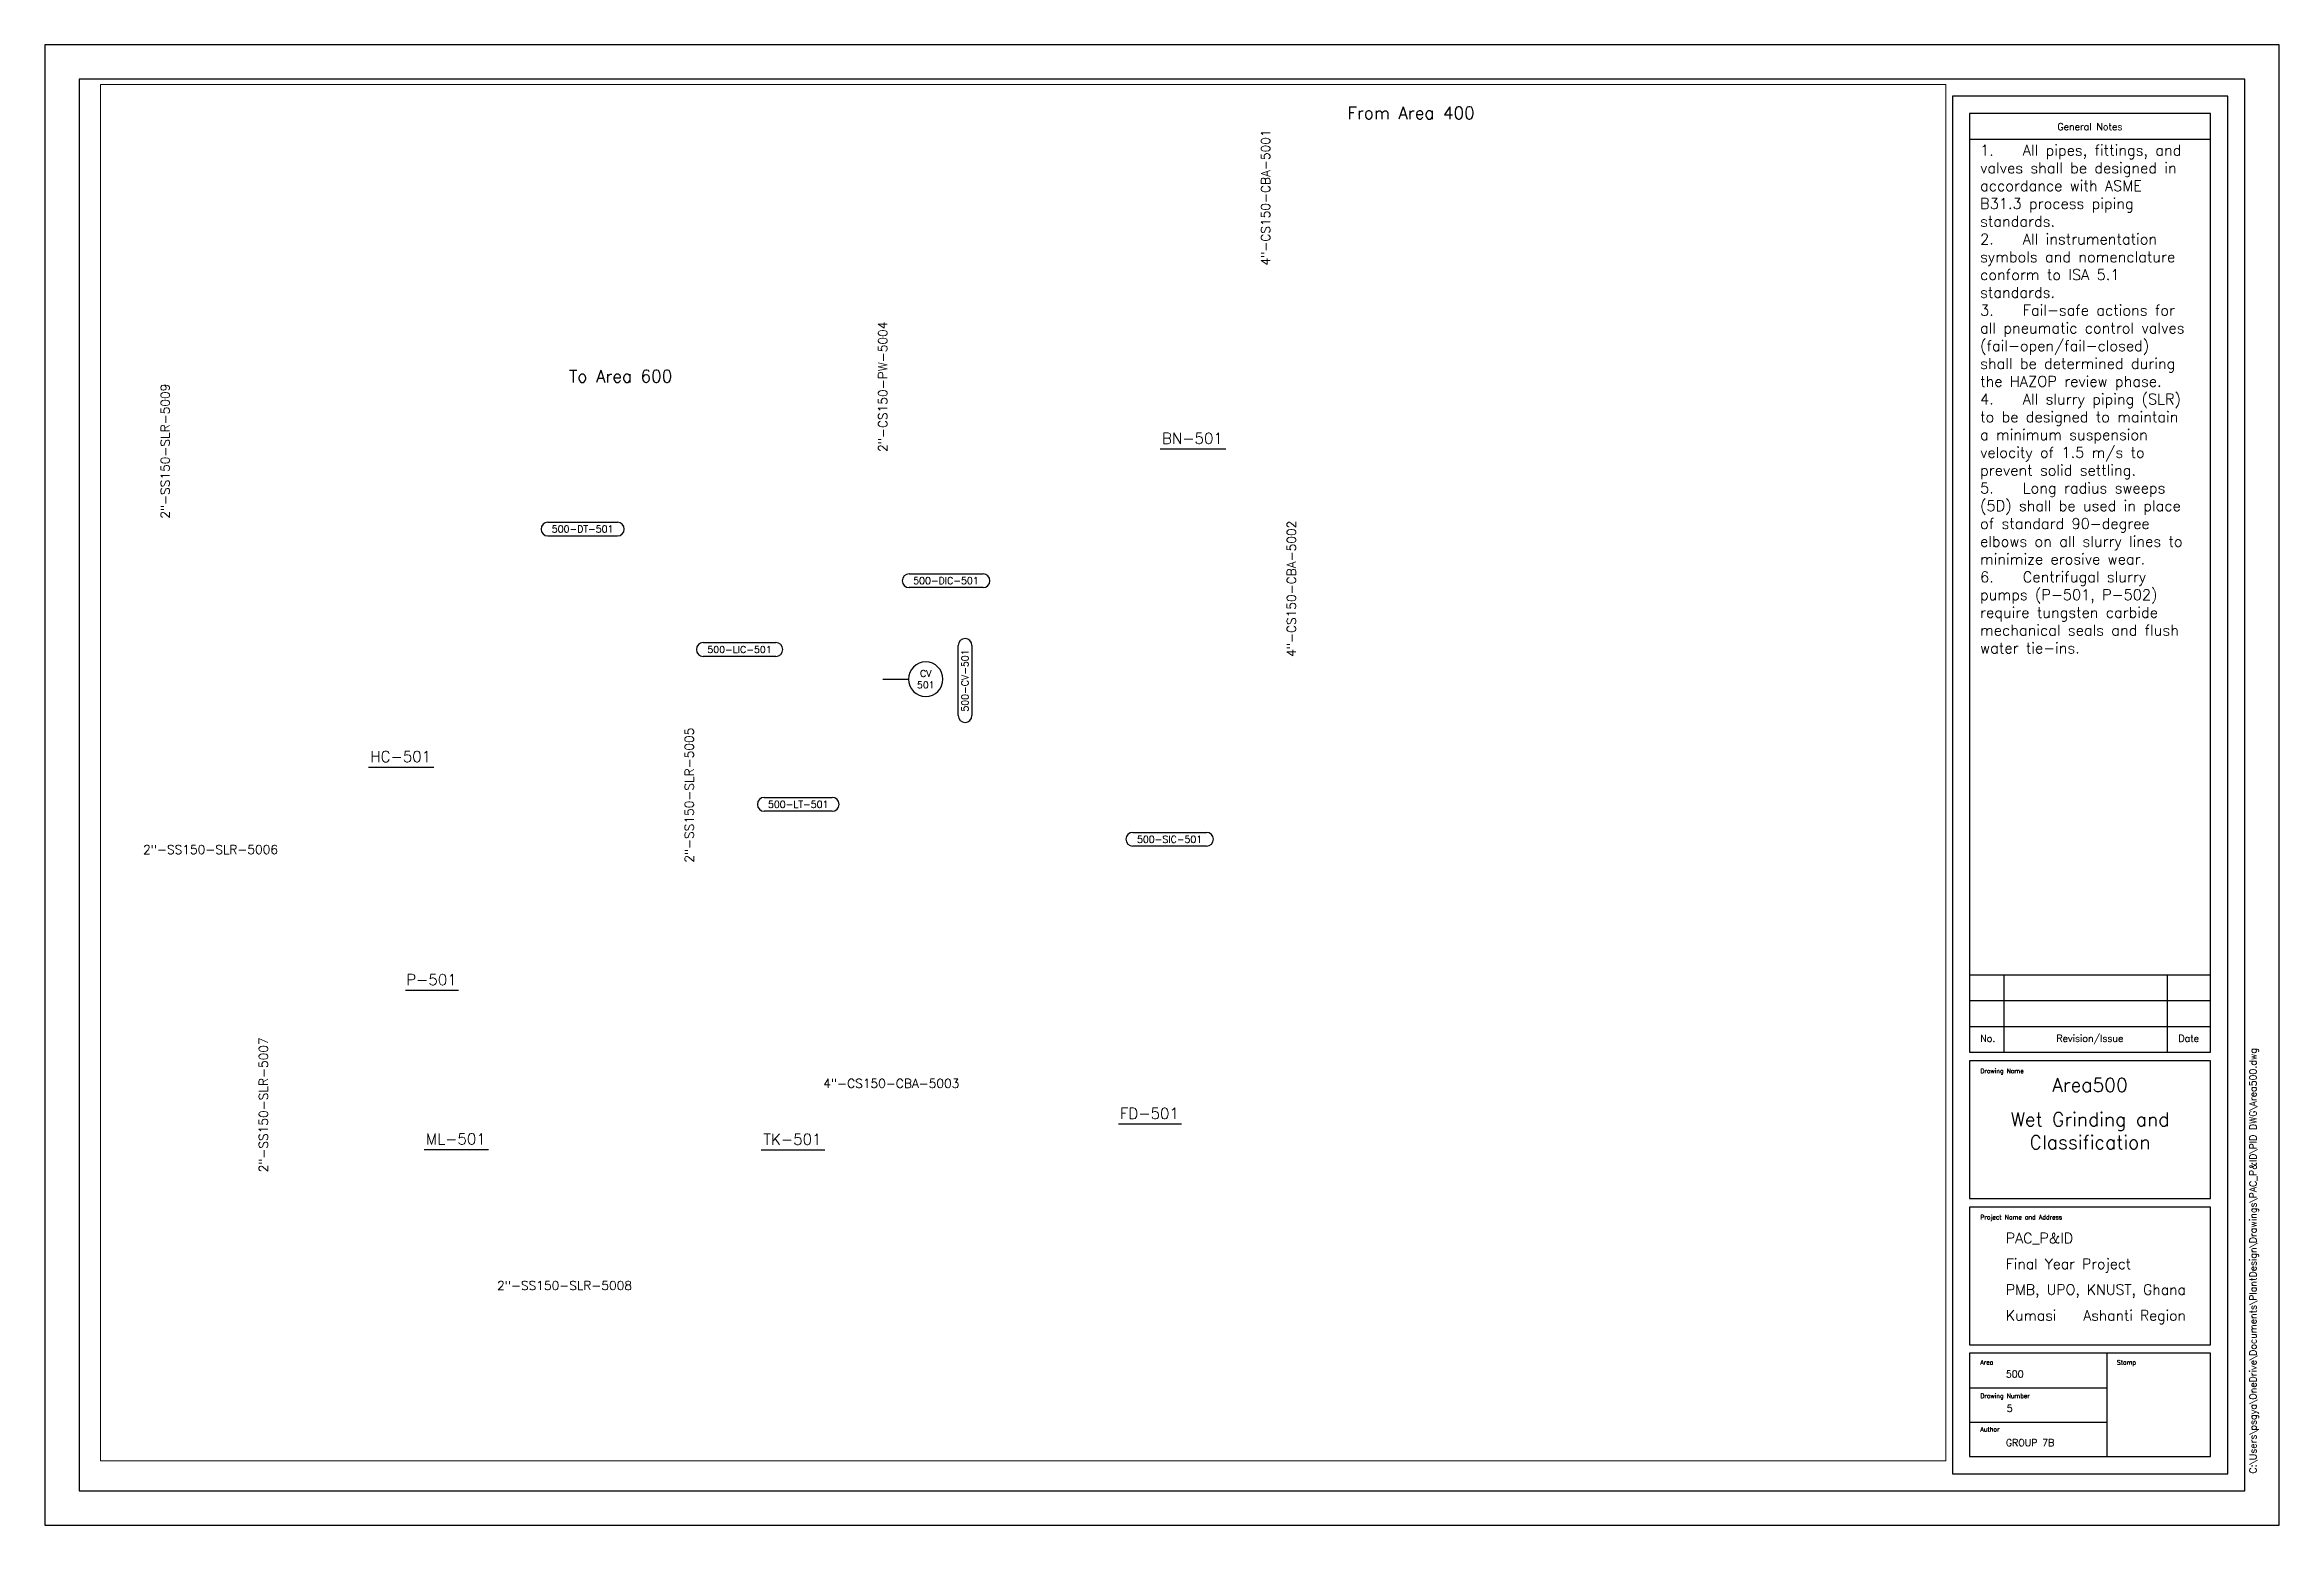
# Paper-space layout 'PID ANSI D Title Block' of a CAD drawing. Header units: inches. Extents: x 0 to 32.5, y 0 to 21.5.
# The model-space entities are those that its viewports show. They can reach past a viewport. Long polylines and large blocks are cut down to what shows.
import ezdxf
from ezdxf.enums import TextEntityAlignment as Align

# ---------------------------------------------------------------- set-up
doc = ezdxf.new("R2010")
doc.units = ezdxf.units.IN
doc.header["$MEASUREMENT"] = 0
for name, color, linetype in [('Instrument', 40, 'Continuous'), ('Text', 7, 'Continuous'), ('Title Block', 7, 'Continuous')]:
    doc.layers.add(name, color=color, linetype=linetype)
doc.styles.add('Roman', font='romans')
doc.styles.get("Standard").update_dxf_attribs({"font": 'romans.shx', "height": 0.1})
doc.dimstyles.get("Standard").update_dxf_attribs({"dimtxt": 0.18, "dimasz": 0.18, "dimexe": 0.18, "dimexo": 0.0625, "dimgap": 0.09, "dimtad": 0, "dimtih": 1, "dimtoh": 1, "dimdec": 4, "dimzin": 0, "dimdsep": 46, "dimtxsty": 'Standard', "dimcen": 0.09, "dimadec": 0, "dimazin": 0, "dimtfac": 1, "dimtdec": 4, "dimtofl": 0, "dimtmove": 0, "dimatfit": 3, "dimfxl": 1, "dimtolj": 1, "dimtzin": 0, "dimarcsym": 0})

# ---------------------------------------------------------------- blocks, each defined once
blk = doc.blocks.new('PID ANSI D titleblock')
for p, q in [((32.473, 21.518), (0, 21.518)), ((0, 21.518), (0, 0)), ((32.473, 0), (32.473, 21.518)), ((31.973, 21.018), (0.5, 21.018)), ((0.5, 21.018), (0.5, 0.5)), ((31.973, 0.5), (31.973, 21.018)), ((31.723, 20.768), (27.723, 20.768)), ((27.723, 20.768), (27.723, 0.75)), ((31.473, 20.518), (27.973, 20.518)), ((27.973, 20.518), (27.973, 6.875)), ((31.473, 6.875), (31.473, 20.518)), ((31.723, 0.75), (31.723, 20.768)), ((27.973, 20.143), (31.473, 20.143)), ((27.973, 8), (31.473, 8)), ((28.473, 6.875), (28.473, 8)), ((30.848, 6.875), (30.848, 8)), ((27.973, 7.625), (31.473, 7.625)), ((27.973, 7.25), (31.473, 7.25)), ((27.973, 6.875), (31.473, 6.875)), ((31.473, 6.75), (27.973, 6.75)), ((27.973, 6.75), (27.973, 4.75)), ((31.473, 4.75), (31.473, 6.75)), ((27.973, 4.75), (31.473, 4.75)), ((31.473, 4.625), (27.973, 4.625)), ((27.973, 4.625), (27.973, 2.625)), ((31.473, 2.625), (31.473, 4.625)), ((27.973, 2.625), (31.473, 2.625)), ((31.473, 2.5), (27.973, 2.5)), ((27.973, 2.5), (27.973, 1)), ((29.973, 1), (29.973, 2.5)), ((31.473, 1), (31.473, 2.5)), ((27.973, 2), (29.973, 2)), ((27.973, 1.5), (29.973, 1.5)), ((27.973, 1), (31.473, 1)), ((27.723, 0.75), (31.723, 0.75)), ((0.5, 0.5), (31.973, 0.5)), ((0, 0), (32.473, 0))]:
    blk.add_line(p, q)
at = {"style": 'Roman'}
for s, p in [('General Notes', (29.721, 20.326)), ('Revision/Issue', (29.721, 7.078)), ('No.', (28.237, 7.078)), ('Date', (31.157, 7.078))]:
    blk.add_text(s, height=0.1, dxfattribs=at).set_placement(p, align=Align.MIDDLE_CENTER)
for s, p in [('Drawing Name', (28.129, 6.571)), ('Project Name and Address', (28.129, 4.446)), ('Area', (28.129, 2.335)), ('Stamp', (30.113, 2.335)), ('Drawing Number', (28.129, 1.849)), ('Author', (28.129, 1.363))]:
    blk.add_text(s, height=0.065, dxfattribs=at).set_placement(p)
blk = doc.blocks.new('*U115')
at = {"color": 0, "linetype": 'ByBlock', "lineweight": -3}
blk.add_line((-0.455, -0.152), (0.471, -0.152), dxfattribs=at)
at = {"color": 0, "linetype": 'ByBlock', "lineweight": -2}
blk.add_attdef('#(Equipment.Tag)', text='', height=0.16, dxfattribs=at).set_placement((0, 0), align=Align.MIDDLE)
blk = doc.blocks.new('*U116')
at = {"color": 0, "linetype": 'ByBlock', "lineweight": -3}
blk.add_line((-0.467, -0.152), (0.483, -0.152), dxfattribs=at)
at = {"color": 0, "linetype": 'ByBlock', "lineweight": -2}
blk.add_attdef('#(Equipment.Tag)', text='', height=0.16, dxfattribs=at).set_placement((0, 0), align=Align.MIDDLE)
blk = doc.blocks.new('*U117')
at = {"color": 0, "linetype": 'ByBlock', "lineweight": -3}
blk.add_line((-0.45, -0.152), (0.467, -0.152), dxfattribs=at)
at = {"color": 0, "linetype": 'ByBlock', "lineweight": -2}
blk.add_attdef('#(Equipment.Tag)', text='', height=0.16, dxfattribs=at).set_placement((0, 0), align=Align.MIDDLE)
blk = doc.blocks.new('*U119')
at = {"color": 0, "linetype": 'ByBlock', "lineweight": -3}
blk.add_line((-0.459, -0.152), (0.475, -0.152), dxfattribs=at)
at = {"color": 0, "linetype": 'ByBlock', "lineweight": -2}
blk.add_attdef('#(Equipment.Tag)', text='', height=0.16, dxfattribs=at).set_placement((0, 0), align=Align.MIDDLE)
blk = doc.blocks.new('*U120')
at = {"color": 0, "linetype": 'ByBlock', "lineweight": -3}
blk.add_line((-0.377, -0.152), (0.393, -0.152), dxfattribs=at)
at = {"color": 0, "linetype": 'ByBlock', "lineweight": -2}
blk.add_attdef('#(Equipment.Tag)', text='', height=0.16, dxfattribs=at).set_placement((0, 0), align=Align.MIDDLE)
blk = doc.blocks.new('Pipeline Tag_block')
at = {"color": 0, "linetype": 'ByBlock', "lineweight": -2}
blk.add_attdef('#(TargetObject.Tag)', text='', height=0.1, dxfattribs=at).set_placement((0, 0), align=Align.MIDDLE_CENTER)
blk = doc.blocks.new('*U121')
at = {"color": 0, "linetype": 'ByBlock', "lineweight": -2}
for p, q in [((-0.523, 0.093), (-0.021, 0.093)), ((-0.021, 0.093), (0.485, 0.093)), ((0.485, -0.108), (-0.523, -0.108))]:
    blk.add_line(p, q, dxfattribs=at)
for centre, start, end in [((-0.523, -0.007), 90, 270), ((0.485, -0.007), 270, 90)]:
    blk.add_arc(centre, 0.1, start, end, dxfattribs=at)
blk.add_attdef('#(TargetObject.Tag)', text='', height=0.1, dxfattribs=at).set_placement((-0.02, -0.057), align=Align.CENTER)
blk = doc.blocks.new('*U122')
at = {"color": 0, "linetype": 'ByBlock', "lineweight": -2}
for p, q in [((-0.556, 0.093), (-0.021, 0.093)), ((-0.021, 0.093), (0.519, 0.093)), ((0.519, -0.108), (-0.556, -0.108))]:
    blk.add_line(p, q, dxfattribs=at)
for centre, start, end in [((-0.556, -0.007), 90, 270), ((0.519, -0.007), 270, 90)]:
    blk.add_arc(centre, 0.1, start, end, dxfattribs=at)
blk.add_attdef('#(TargetObject.Tag)', text='', height=0.1, dxfattribs=at).set_placement((-0.02, -0.057), align=Align.CENTER)
blk = doc.blocks.new('*U123')
at = {"color": 0, "linetype": 'ByBlock', "lineweight": -2}
for p, q in [((-0.554, 0.093), (-0.021, 0.093)), ((-0.021, 0.093), (0.516, 0.093)), ((0.516, -0.108), (-0.554, -0.108))]:
    blk.add_line(p, q, dxfattribs=at)
for centre, start, end in [((-0.554, -0.007), 90, 270), ((0.516, -0.007), 270, 90)]:
    blk.add_arc(centre, 0.1, start, end, dxfattribs=at)
blk.add_attdef('#(TargetObject.Tag)', text='', height=0.1, dxfattribs=at).set_placement((-0.02, -0.057), align=Align.CENTER)
blk = doc.blocks.new('*U100')
at = {"color": 0, "linetype": 'ByBlock', "lineweight": -2}
for start, end in [(0, 180), (180, 0)]:
    blk.add_arc((0, 0), 0.25, start, end, dxfattribs=at)
blk.add_wipeout([(-0.102, 0.149), (0.107, 0.151), (0.107, 0.024), (-0.102, 0.024)], dxfattribs=at)
blk.add_wipeout([(-0.177, -0.024), (0.181, -0.024), (0.181, -0.155), (-0.177, -0.155)], dxfattribs=at)
for tag, p in [('#(TargetObject.Type)', (0, 0.083)), ('#(TargetObject.LoopNumber)', (0, -0.083))]:
    blk.add_attdef(tag, text='', height=0.1, dxfattribs=at).set_placement(p, align=Align.MIDDLE_CENTER)
blk = doc.blocks.new('*U125')
at = {"color": 0, "linetype": 'ByBlock', "lineweight": -2}
for p, q in [((-0.528, 0.093), (-0.021, 0.093)), ((-0.021, 0.093), (0.491, 0.093)), ((0.491, -0.108), (-0.528, -0.108))]:
    blk.add_line(p, q, dxfattribs=at)
for centre, start, end in [((-0.528, -0.007), 90, 270), ((0.491, -0.007), 270, 90)]:
    blk.add_arc(centre, 0.1, start, end, dxfattribs=at)
blk.add_attdef('#(TargetObject.Tag)', text='', height=0.1, dxfattribs=at).set_placement((-0.02, -0.057), align=Align.CENTER)
blk = doc.blocks.new('*U126')
at = {"color": 0, "linetype": 'ByBlock', "lineweight": -2}
for p, q in [((-0.513, 0.093), (-0.021, 0.093)), ((-0.021, 0.093), (0.475, 0.093)), ((0.475, -0.108), (-0.513, -0.108))]:
    blk.add_line(p, q, dxfattribs=at)
for centre, start, end in [((-0.513, -0.007), 90, 270), ((0.475, -0.007), 270, 90)]:
    blk.add_arc(centre, 0.1, start, end, dxfattribs=at)
blk.add_attdef('#(TargetObject.Tag)', text='', height=0.1, dxfattribs=at).set_placement((-0.02, -0.057), align=Align.CENTER)
blk = doc.blocks.new('*U127')
at = {"color": 0, "linetype": 'ByBlock', "lineweight": -2}
for p, q in [((-0.546, 0.093), (-0.021, 0.093)), ((-0.021, 0.093), (0.509, 0.093)), ((0.509, -0.108), (-0.546, -0.108))]:
    blk.add_line(p, q, dxfattribs=at)
for centre, start, end in [((-0.546, -0.007), 90, 270), ((0.509, -0.007), 270, 90)]:
    blk.add_arc(centre, 0.1, start, end, dxfattribs=at)
blk.add_attdef('#(TargetObject.Tag)', text='', height=0.1, dxfattribs=at).set_placement((-0.02, -0.057), align=Align.CENTER)

msp = doc.modelspace()

# ---------------------------------------------------------------- block references
at = {"layer": 'Instrument', "linetype": 'ByBlock'}
msp.add_blockref('*U100', (11.807, 11.299), dxfattribs=at).add_auto_attribs({'#(TargetObject.Type)': 'CV', '#(TargetObject.LoopNumber)': '501'})
at = {"layer": 'Text', "xscale": 1.3, "yscale": 1.3, "zscale": 1.3, "rotation": 90}
for p, values in [((16.745, 18.299), {'#(TargetObject.Tag)': '4"-CS150-CBA-5001'}), ((11.182, 15.549), {'#(TargetObject.Tag)': '2"-CS150-PW-5004'}), ((0.754, 14.612), {'#(TargetObject.Tag)': '2"-SS150-SLR-5009'}), ((17.12, 12.612), {'#(TargetObject.Tag)': '4"-CS150-CBA-5002'}), ((8.37, 9.612), {'#(TargetObject.Tag)': '2"-SS150-SLR-5005'}), ((2.182, 5.112), {'#(TargetObject.Tag)': '2"-SS150-SLR-5007'})]:
    msp.add_blockref('Pipeline Tag_block', p, dxfattribs=at).add_auto_attribs(values)
at = {"layer": 'Text'}
for name, p, values in [('*U116', (15.682, 14.799), {'#(Equipment.Tag)': 'BN-501'}), ('*U121', (6.84, 13.487), {'#(TargetObject.Tag)': '500-DT-501'}), ('*U122', (12.12, 12.737), {'#(TargetObject.Tag)': '500-DIC-501'}), ('*U127', (9.12, 11.737), {'#(TargetObject.Tag)': '500-LIC-501'}), ('*U116', (4.176, 10.174), {'#(Equipment.Tag)': 'HC-501'}), ('*U126', (9.973, 9.487), {'#(TargetObject.Tag)': '500-LT-501'}), ('*U123', (15.37, 8.979), {'#(TargetObject.Tag)': '500-SIC-501'}), ('*U120', (4.623, 6.932), {'#(Equipment.Tag)': 'P-501'}), ('*U117', (15.057, 4.987), {'#(Equipment.Tag)': 'FD-501'}), ('*U119', (4.977, 4.617), {'#(Equipment.Tag)': 'ML-501'}), ('*U115', (9.87, 4.612), {'#(Equipment.Tag)': 'TK-501'})]:
    msp.add_blockref(name, p, dxfattribs=at).add_auto_attribs(values)
at = {"layer": 'Text', "rotation": 90}
msp.add_blockref('*U125', (12.37, 11.299), dxfattribs=at).add_auto_attribs({'#(TargetObject.Tag)': '500-CV-501'})
at = {"layer": 'Text', "xscale": 1.3, "yscale": 1.3, "zscale": 1.3}
for p, values in [((1.414, 8.823), {'#(TargetObject.Tag)': '2"-SS150-SLR-5006'}), ((11.307, 5.424), {'#(TargetObject.Tag)': '4"-CS150-CBA-5003'}), ((6.558, 2.487), {'#(TargetObject.Tag)': '2"-SS150-SLR-5008'})]:
    msp.add_blockref('Pipeline Tag_block', p, dxfattribs=at).add_auto_attribs(values)

# ---------------------------------------------------------------- texts
at = {"char_height": 0.18, "attachment_point": 1}
for s, insert in [('From Area 400', (17.933, 19.619)), ('To Area 600', (6.62, 15.792))]:
    msp.add_mtext_dynamic_manual_height_columns(s, width=3, gutter_width=0.5, heights=[0], dxfattribs=dict(at, insert=insert))

# ---------------------------------------------------------------- next in the draw order: leaders
at = {"layer": 'Instrument', "linetype": 'ByBlock', "has_arrowhead": 0}
msp.add_leader([(11.182, 11.299), (11.557, 11.299)], dimstyle='Standard', dxfattribs=at)

psp = doc.layouts.new('PID ANSI D Title Block')

# ---------------------------------------------------------------- block references
at = {"layer": 'Title Block'}
psp.add_blockref('PID ANSI D titleblock', (0, 0), dxfattribs=at)

# ---------------------------------------------------------------- texts
at = {"insert": (28.125, 20.062), "char_height": 0.155, "attachment_point": 1}
psp.add_mtext_dynamic_manual_height_columns('1.^IAll pipes, fittings, and valves shall be designed in accordance with ASME B31.3 process piping standards.\\P2.^IAll instrumentation symbols and nomenclature conform to ISA 5.1 standards.\\P3.^IFail-safe actions for all pneumatic control valves (fail-open/fail-closed) shall be determined during the HAZOP review phase.\\P4.^IAll slurry piping (SLR) to be designed to maintain a minimum suspension velocity of 1.5 m/s to prevent solid settling.\\P5.^ILong radius sweeps (5D) shall be used in place of standard 90-degree elbows on all slurry lines to minimize erosive wear.\\P6.^ICentrifugal slurry pumps (P-501, P-502) require tungsten carbide mechanical seals and flush water tie-ins.', width=3.21993, gutter_width=0, heights=[8.429], dxfattribs=at)
at = {"layer": 'Title Block', "insert": (32.041, 0.752), "char_height": 0.1, "attachment_point": 1, "rotation": 90}
psp.add_mtext('C:\\\\Users\\\\psgya\\\\OneDrive\\\\Documents\\\\PlantDesign\\\\Drawings\\\\PAC_P&ID\\\\PID DWG\\\\Area500.dwg', dxfattribs=at)
at = {"layer": 'Title Block'}
for s, insert, char_height, attachment_point in [('Area500', (29.723, 6.5), 0.2, 2), ('PAC_P&ID', (28.5, 4.25), 0.15, 1), ('Final Year Project', (28.5, 3.875), 0.15, 1), ('PMB, UPO, KNUST, Ghana', (28.5, 3.5), 0.15, 1), ('Kumasi', (28.5, 3.125), 0.15, 1), ('Ashanti Region', (29.625, 3.125), 0.15, 1), ('500', (28.5, 2.25), 0.1, 1), ('5', (28.513, 1.75), 0.1, 1), ('GROUP 7B', (28.5, 1.25), 0.1, 1)]:
    psp.add_mtext(s, dxfattribs=dict(at, insert=insert, char_height=char_height, attachment_point=attachment_point))
at = {"layer": 'Title Block', "insert": (29.723, 6), "char_height": 0.2, "width": 3.30274, "attachment_point": 2}
psp.add_mtext('Wet Grinding and Classification', dxfattribs=at)

# ---------------------------------------------------------------- viewports
at = {"layer": '0', "color": 2, "view_target_point": (13.222, 9.94)}
psp.add_viewport(center=(14.219, 10.938), size=(26.812, 20), view_center_point=(0, 0), view_height=20, dxfattribs=at)

doc.saveas('drawing.dxf')
